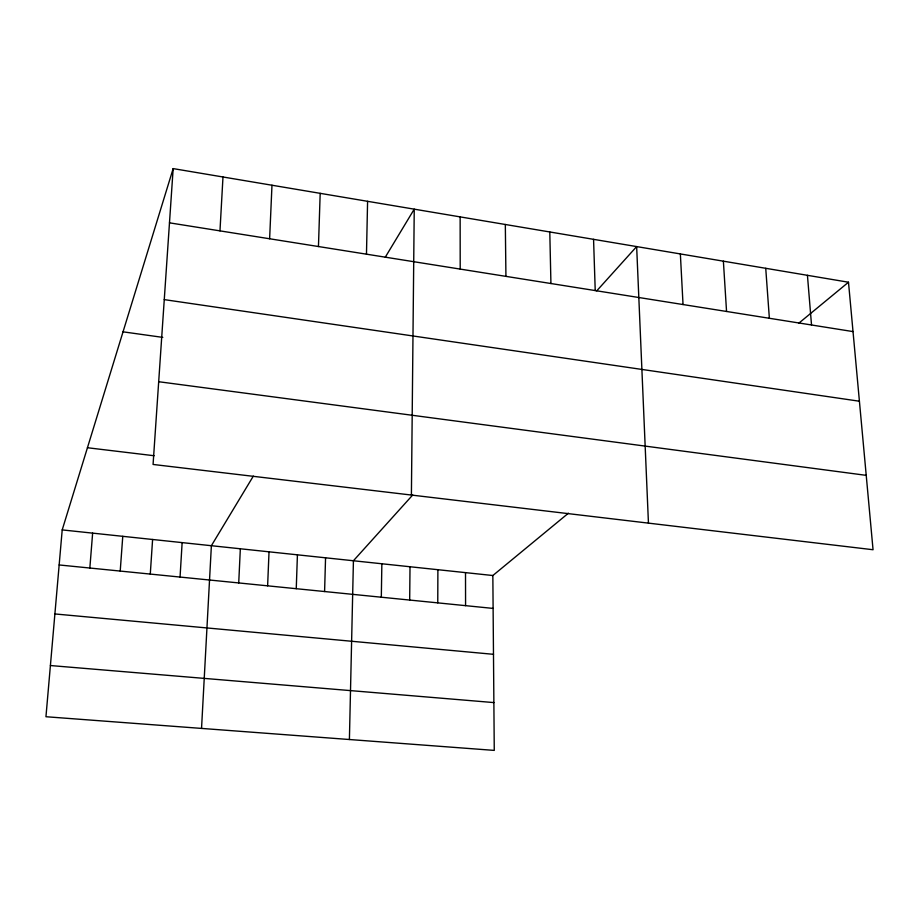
<?xml version="1.0" encoding="UTF-8"?>
<svg xmlns="http://www.w3.org/2000/svg" width="919" height="919" viewBox="0 0 919 919"><rect width="100%" height="100%" fill="white"/><g stroke="black" fill="none" stroke-linecap="round" stroke-linejoin="round"><path stroke-width="1.38" d="M437.766 602.864L437.892 569.7M409.679 600.05L410.012 566.747M411.402 495.054L414.239 209.164L385.279 257.194M381.316 597.212L381.856 563.772M366.474 254.172L367.589 201.307M349.404 739.519L353.424 560.751L412.7 495.008M324.591 591.537L325.556 557.799M318.456 246.533L320.18 193.335M296.251 588.688L297.423 554.823M267.624 585.828L269.026 551.814M269.623 238.768L271.978 185.224M238.722 582.933L240.341 548.781M201.537 728.422L211.381 545.702L253.322 476.122M219.974 230.864L222.984 176.976M180.055 577.052L182.134 542.612M173.163 168.602L153.071 464.451L873.05 549.734L848.49 282.225L173.163 168.602L62.205 529.907L45.95 716.728L494.261 750.398L492.848 575.524L568.424 513.193M150.279 574.076L152.6 539.476M120.217 571.067L122.767 536.317M89.844 568.022L92.635 533.123M596.707 290.898L636.649 246.579L648.446 523.129M798.852 323.155L848.49 282.225M50.407 665.54L493.882 702.587M54.899 613.949L493.492 654.317M59.161 564.955L493.112 608.412M62.205 529.907L492.848 575.524M87.443 447.737L154.116 455.732M158.688 381.718L866.226 475.353M123.031 331.828L162.789 337.388M164.26 299.617L859.414 401.224M169.475 222.835L853.016 331.587M807.433 275.309L811.523 324.981M765.734 268.302L769.364 318.273M723.379 261.168L726.55 311.461M680.359 253.931L683.035 304.545M593.559 239.331L595.225 290.576M549.792 231.967L550.929 283.523M505.324 224.489L505.932 276.366M465.508 572.629L465.577 605.655M460.143 216.884L460.201 269.083"/></g></svg>
